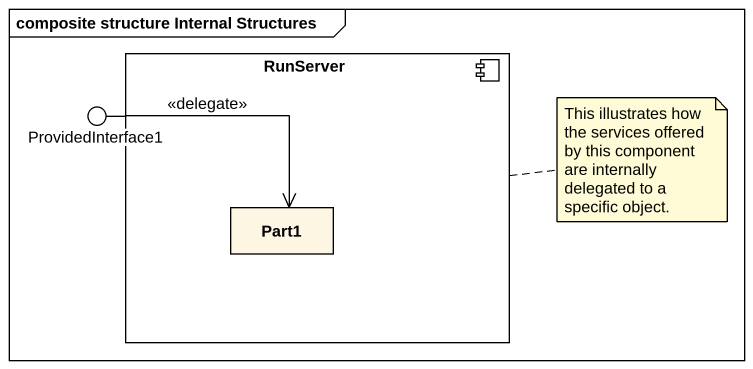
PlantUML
@startuml
mainframe composite structure Internal Structures
component RunServer {
  rectangle Part1
}
() ProvidedInterface1
RunServer -left- ProvidedInterface1
ProvidedInterface1 --> Part1 : <<delegate>>
note right of RunServer : This illustrates how the services offered by this component are internally delegated to a specific object.
@enduml
